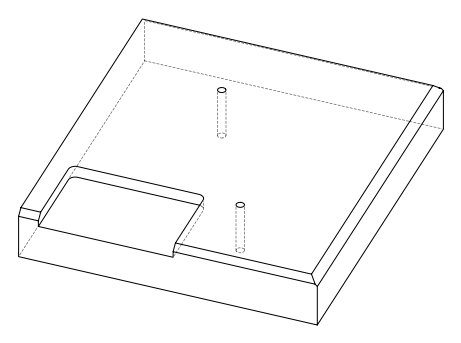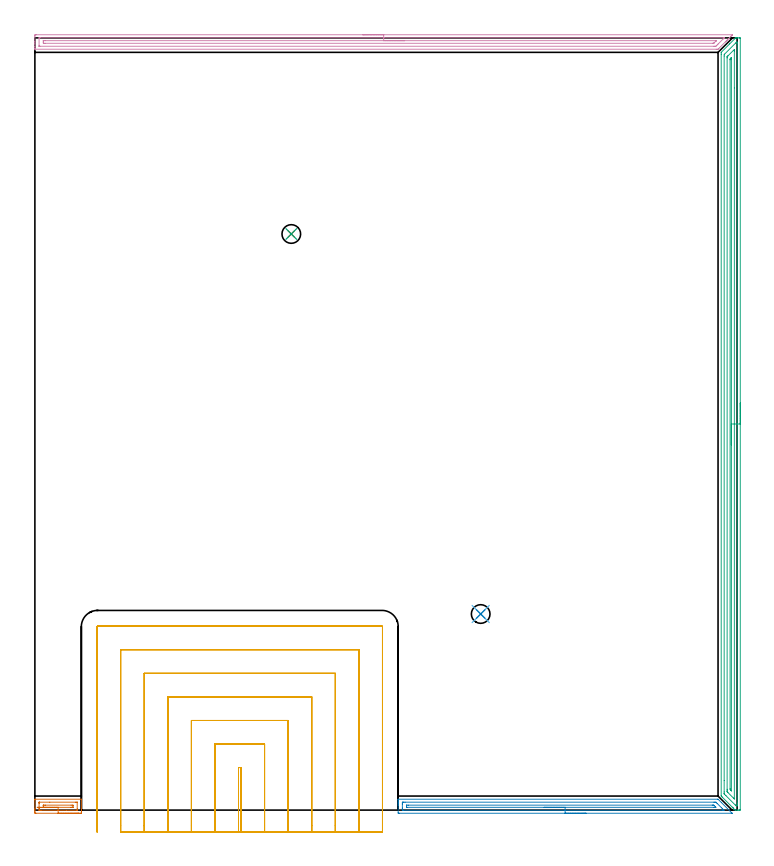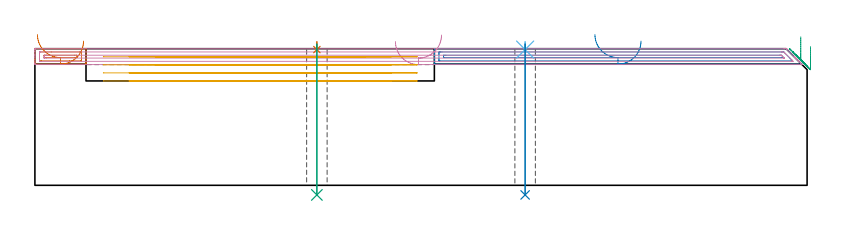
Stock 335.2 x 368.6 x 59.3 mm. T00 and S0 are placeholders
(PLAN: 9 operations, 3 tool changes, 43.2 min)
(1 AREA_MILL | FG_CHAMFER_SURFACE | UGT0205_001 | 0.71 min | 594 mm3)
(2 AREA_MILL_1 | FG_CHAMFER_SURFACE_1 | UGT0205_001 | 3.93 min | 3723 mm3)
(3 AREA_MILL_2 | FG_CHAMFER_SURFACE_2 | UGT0205_001 | 11.81 min | 15112 mm3)
(4 AREA_MILL_3 | FG_CHAMFER_SURFACE_3 | UGT0205_001 | 8.1 min | 7821 mm3)
(5 MILL_SLOT | SLOT_PARTIAL_RECTANGULAR | UGT0201_133 | Follow Part, ap 3.75, ae 75% | 18.03 min | 201221 mm3)
(6 SPOT_DRILL | STEP1HOLE | NXT0321_9005460120000 | 0.03 min | 13 mm3)
(7 SPOT_DRILL_1 | STEP1HOLE_1 | NXT0321_9005460120000 | 0.03 min | 4 mm3)
(8 DRILL_THROUGH_HOLE_INTO_CENTER | STEP1HOLE | UGT0301_205 | 0.26 min | 3667 mm3)
(9 DRILL_THROUGH_HOLE_INTO_CENTER_1 | STEP1HOLE_1 | UGT0301_205 | 0.26 min | 3668 mm3)
(TOOL UGT0205_001 | Chamfer Mill 20 x 3 x 45 deg. | D20 FL50 Z2)
(TOOL UGT0201_133 | Carbide End Mill 15.0 | D15 FL30 Z4)
(TOOL NXT0321_9005460120000 | NC Spot Drill, 142deg, 12mm, Carbide, Uncoated | D12 PA142 FL30 Z2)
(TOOL UGT0301_205 | Twist Drill 8.9 mm | D8.9 PA118 FL78 Z2)
(OP 1 AREA_MILL)
G17 G21 G94 G90
T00 M6
G54
G17 G0 G90 X21.1 Y-1.5 S1061 M3
G43 Z69.3 H0
Z62.6
G94 G1 X21.062 Z61.728 F250.
X20.948 Z60.864
X20.759 Z60.012
X20.497 Z59.18
X20.163 Z58.374
X19.76 Z57.6
X19.292 Z56.864
X18.76 Z56.172
X18.171 Z55.529
X17.528 Z54.94
X16.836 Z54.408
X16.1 Z53.94
X15.326 Z53.537
X14.52 Z53.203
X13.688 Z52.941
X12.836 Z52.752
X11.972 Z52.638
X11.1 Z52.6
X0.49
X0.187 Y-1.496 Z52.601
X0.01 Y-1.491 Z52.604
X0. Y-1.198 Z52.897
Y-0.809 Z53.285
Y-0.327 Z53.767
Y0.45 Z54.549
Y0.544 Z54.642
Y4.898 Z58.996
X0.002 Y5.138 Z59.236
X0.01 Y5.196 Z59.292
X0.048 Y5.2 Z59.3
X22.152
X22.19 Y5.196 Z59.292
X22.2 Y5.135 Z59.233
Y0.45 Z54.549
Y-0.327 Z53.767
Y-0.809 Z53.285
X22.195 Y-1.198 Z52.897
X22.19 Y-1.491 Z52.604
X22.013 Y-1.496 Z52.601
X21.71 Y-1.5 Z52.6
X11.1
Y-0.086 Z54.014
X2.897
X2.258 Y-0.084 Z54.016
X2.009 Y-0.082 Z54.018
X2.006 Y-0.079 Z54.021
X2.002 Y-0.074 Z54.026
X2. Y0.544 Z54.644
Y0.798 Z54.898
Y3.156 Z57.256
Y3.41 Z57.51
X2.003 Y3.665 Z57.765
X2.006 Y3.737 Z57.837
X2.01 Y3.777 Z57.877
X2.021 Y3.779 Z57.879
X2.098 Y3.782 Z57.882
X2.258 Y3.785 Z57.885
X7.121 Y3.786 Z57.886
X19.303
X19.942 Y3.784 Z57.884
X20.191 Y3.782 Z57.882
X20.194 Y3.779 Z57.879
X20.198 Y3.775 Z57.875
X20.2 Y0.544 Z54.644
Y0.29 Z54.39
X20.197 Y0.035 Z54.135
X20.194 Y-0.037 Z54.063
X20.19 Y-0.077 Z54.023
X20.179 Y-0.079 Z54.021
X20.102 Y-0.082 Z54.018
X19.942 Y-0.085 Z54.015
X15.079 Y-0.086 Z54.014
X11.1
Y1.328 Z55.428
X4.911 Y1.329 Z55.429
X4.109 Y1.333 Z55.433
X4.026 Y1.336 Z55.436
X4.006 Y1.415 Z55.515
X4.002 Y1.439 Z55.539
X4. Y2.285 Z56.385
X4.001 Y2.311 Z56.411
X4.006 Y2.337 Z56.437
X4.014 Y2.365 Z56.465
X4.026 Y2.366 Z56.466
X4.823 Y2.371 Z56.471
X4.911
X17.289
X18.091 Y2.367 Z56.467
X18.173 Y2.364 Z56.464
X18.194 Y2.285 Z56.385
X18.198 Y2.261 Z56.361
X18.2 Y1.415 Z55.515
X18.199 Y1.389 Z55.489
X18.194 Y1.363 Z55.463
X18.186 Y1.335 Z55.435
X18.173 Y1.334 Z55.434
X17.377 Y1.329 Z55.429
X17.289 Y1.328 Z55.428
X11.1
X10.228 Z55.467
X9.364 Z55.58
X8.512 Z55.769
X7.68 Z56.032
X6.874 Z56.365
X6.1 Z56.768
X5.364 Z57.237
X4.672 Z57.768
X4.029 Z58.357
X3.44 Z59.001
X2.908 Z59.693
X2.44 Z60.428
X2.037 Z61.202
X1.703 Z62.008
X1.441 Z62.84
X1.252 Z63.692
X1.138 Z64.557
X1.1 Z65.428
G0 Z69.3
M5
M2
(OP 2 AREA_MILL_1)
G17 G21 G94 G90
T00 M6
G54
G17 G0 G90 X263.1 Y-1.5 S1061 M3
G43 Z69.3 H0
Z62.6
G94 G1 X263.062 Z61.728 F250.
X262.948 Z60.864
X262.759 Z60.012
X262.497 Z59.18
X262.163 Z58.374
X261.76 Z57.6
X261.292 Z56.864
X260.76 Z56.172
X260.171 Z55.529
X259.528 Z54.94
X258.836 Z54.409
X258.1 Z53.94
X257.326 Z53.537
X256.52 Z53.203
X255.688 Z52.941
X254.836 Z52.752
X253.972 Z52.638
X253.1 Z52.6
X174.021
X173.713 Y-1.498 Z52.601
X173.41 Y-1.494 Z52.603
X173.4 Y-1.198 Z52.899
Y2.285 Z56.38
Y2.817 Z56.914
Y3.156 Z57.252
Y3.688 Z57.784
Y4.027 Z58.122
Y4.706 Z58.805
Y4.965 Z59.064
X173.403 Y5.084 Z59.176
X173.41 Y5.197 Z59.288
X173.574 Y5.2 Z59.3
X325.924
X326.095 Y5.197 Z59.289
X326.181 Y5.12 Z59.217
X327.708 Y3.592 Z57.692
X332.76 Y-1.46 Z52.638
X332.784 Y-1.495 Z52.603
X332.78 Y-1.499 Z52.599
X332.712 Y-1.5 Z52.6
X332.626
X253.1
Y-0.086 Z54.014
X175.808 Y-0.085 Z54.015
X175.558 Y-0.083 Z54.017
X175.452 Y-0.079 Z54.021
X175.41 Y-0.076 Z54.024
X175.407 Y-0.052 Z54.048
X175.402 Y0.069 Z54.169
X175.4 Y0.544 Z54.644
Y0.941 Z55.041
Y2.683 Z56.783
X175.401 Y3.156 Z57.256
X175.402 Y3.552 Z57.652
X175.408 Y3.686 Z57.786
X175.414 Y3.779 Z57.879
X175.485 Y3.78 Z57.88
X175.808 Y3.784 Z57.884
X176.056 Y3.785 Z57.885
X176.701 Y3.786 Z57.886
X324.137 Y3.785 Z57.885
X324.386 Y3.784 Z57.884
X325.031 Y3.779 Z57.879
X325.067 Y3.771 Z57.871
X325.111 Y3.732 Z57.832
X325.197 Y3.649 Z57.749
X325.366 Y3.483 Z57.583
X325.694 Y3.156 Z57.256
X327.711 Y1.139 Z55.239
X328.306 Y0.544 Z54.644
X328.605 Y0.243 Z54.343
X328.9 Y-0.062 Z54.038
X328.909 Y-0.08 Z54.02
X328.877 Y-0.081 Z54.019
X328.787 Y-0.084 Z54.016
X328.605 Y-0.085 Z54.015
X328.357 Y-0.086 Z54.014
X253.1
Y1.328 Z55.428
X177.595 Y1.329 Z55.429
X177.507 Y1.33 Z55.43
X177.448 Y1.333 Z55.433
X177.41 Y1.336 Z55.436
X177.408 Y1.352 Z55.452
X177.404 Y1.415 Z55.515
X177.402 Y1.603 Z55.703
X177.41 Y2.285 Z56.385
X177.427 Y2.365 Z56.465
X177.51 Y2.369 Z56.469
X177.595 Y2.37 Z56.47
X178.4 Y2.371 Z56.471
X323.332
X323.509 Y2.369 Z56.469
X323.862 Y2.364 Z56.464
X324.031 Y2.358 Z56.458
X324.058 Y2.336 Z56.436
X324.114 Y2.285 Z56.385
X324.137 Y2.264 Z56.364
X324.983 Y1.415 Z55.515
X325.031 Y1.363 Z55.463
X325.04 Y1.335 Z55.435
X324.137 Y1.329 Z55.429
X253.1 Y1.328 Z55.428
X252.228 Z55.467
X251.364 Z55.58
X250.512 Z55.769
X249.68 Z56.032
X248.874 Z56.365
X248.1 Z56.768
X247.364 Z57.237
X246.672 Z57.768
X246.029 Z58.357
X245.44 Z59.001
X244.908 Z59.693
X244.44 Z60.428
X244.037 Z61.202
X243.703 Z62.008
X243.441 Z62.84
X243.252 Z63.692
X243.138 Z64.557
X243.1 Z65.428
G0 Z69.3
M5
M2
(OP 3 AREA_MILL_2)
G17 G21 G94 G90
T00 M6
G54
G17 G0 G90 X336.7 Y194.3 S1061 M3
G43 Z69.3 H0
Z60.2
G94 G1 Y194.262 Z59.328 F250.
Y194.148 Z58.464
Y193.959 Z57.612
Y193.697 Z56.78
Y193.363 Z55.974
Y192.96 Z55.2
Y192.492 Z54.464
Y191.96 Z53.772
Y191.371 Z53.129
Y190.728 Z52.54
Y190.036 Z52.008
Y189.3 Z51.54
Y188.526 Z51.137
Y187.72 Z50.803
Y186.888 Z50.541
Y186.036 Z50.352
Y185.172 Z50.238
Y184.3 Z50.2
Y0.347
X336.697 Y0.177 Z50.203
X336.691 Y0.002 Z50.205
X336.501 Y0. Z50.396
X336.149 Z50.747
X335.613 Z51.283
X335.26 Z51.634
X334.456 Z52.442
X334.414 Z52.485
X334.371 Y0.001 Z52.526
X334.307 Y0.004 Z52.59
X334.275 Y0.028 Z52.623
X334.068 Y0.232 Z52.832
X333.973 Y0.326 Z52.926
X333.483 Y0.815 Z53.413
X333.378 Y0.922 Z53.522
X333.293 Y1.007 Z53.607
X333.187 Y1.111 Z53.709
X333.08 Y1.22 Z53.82
X332.998 Y1.302 Z53.902
X332.89 Y1.408 Z54.006
X328.151 Y6.146 Z58.744
X327.948 Y6.351 Z58.95
X327.806 Y6.493 Z59.093
X327.687 Y6.615 Z59.211
X327.604 Y6.705 Z59.29
X327.6 Y6.881 Z59.3
Y360.825
X327.607 Y361.7 Z59.293
X327.619 Y361.719 Z59.281
X331.64 Y365.741 Z55.258
X334.322 Y368.423 Z52.576
X334.371 Y368.472 Z52.527
X334.492 Y368.59 Z52.405
X334.776 Y368.599 Z52.12
X335.077 Y368.6 Z51.823
X335.443 Z51.456
X336.149 Z50.747
X336.501 Z50.396
X336.691 Y368.598 Z50.205
X336.7 Y368.423 Z50.2
Y184.3
X335.286 Z51.614
Y3.306
X335.285 Y2.412 Z51.615
X335.284 Y2.388 Z51.616
X335.26 Y2.01 Z51.64
X334.771 Z52.129
X334.371 Y2.38 Z52.529
X334.338 Y2.412 Z52.562
X329.869 Y6.881 Z57.031
X329.04 Y7.722 Z57.86
X329.021 Y7.753 Z57.879
X329.017 Y7.775 Z57.883
X329.015 Y7.8 Z57.885
X329.014 Y8.668 Z57.886
Y14.143
X329.015 Y359.957 Z57.885
X329.04 Y360.678 Z57.86
X329.11 Y360.755 Z57.79
X329.176 Y360.825 Z57.724
X334.538 Y366.188 Z52.362
X334.906 Y366.545 Z51.994
X334.955 Y366.59 Z51.945
X335.055 Y366.591 Z51.845
X335.26 Y366.59 Z51.64
X335.284 Y366.188 Z51.616
X335.285 Y366.163 Z51.615
X335.286 Y184.3 Z51.614
X333.872 Z53.028
X333.871 Y5.597 Z53.029
X333.87 Y5.466 Z53.03
X333.867 Y5.363 Z53.033
X333.866 Y5.346 Z53.034
X333.829 Y5.379 Z53.071
X333.752 Y5.452 Z53.148
X333.483 Y5.717 Z53.417
X330.817 Y8.383 Z56.083
X330.535 Y8.668 Z56.365
X330.441 Y8.77 Z56.459
X330.435 Y8.865 Z56.465
X330.432 Y9.056 Z56.468
X330.429 Y9.562 Z56.471
Y9.953
Y359.038
X330.43 Y359.427 Z56.47
X330.433 Y359.554 Z56.467
X330.435 Y359.613 Z56.465
X330.467 Y359.656 Z56.433
X330.731 Y359.932 Z56.169
X330.774 Y359.975 Z56.126
X333.412 Y362.613 Z53.488
X333.449 Y362.647 Z53.451
X333.483 Y362.677 Z53.417
X333.865 Y362.987 Z53.035
X333.868 Y362.613 Z53.032
X333.871 Y362.109 Z53.029
X333.872 Y344.732 Z53.028
Y184.3
X332.457 Z54.443
Y9.305
X332.456 Y9.241 Z54.444
X332.454 Y9.21 Z54.446
X332.452 Y9.208 Z54.448
X332.446 Y9.211 Z54.454
X332.378 Y9.275 Z54.522
X332.089 Y9.562 Z54.811
X331.969 Y9.691 Z54.931
X331.85 Y9.821 Z55.05
X331.843 Y10.318 Z55.057
Y358.144
X331.844 Y358.241 Z55.056
X331.85 Y358.566 Z55.05
X332.001 Y358.741 Z54.899
X332.288 Y359.038 Z54.612
X332.429 Y359.178 Z54.471
X332.444 Y359.189 Z54.456
X332.448 Y359.19 Z54.452
X332.452 Y359.181 Z54.448
X332.455 Y359.038 Z54.445
X332.457 Y358.694 Z54.443
Y358.282
Y184.3
Y183.428 Z54.481
Y182.564 Z54.595
Y181.712 Z54.783
Y180.88 Z55.046
Y180.074 Z55.38
Y179.3 Z55.782
Y178.564 Z56.251
Y177.872 Z56.782
Y177.229 Z57.372
Y176.64 Z58.015
Y176.108 Z58.707
Y175.64 Z59.443
Y175.237 Z60.217
Y174.903 Z61.022
Y174.641 Z61.854
Y174.452 Z62.706
Y174.338 Z63.571
Y174.3 Z64.443
G0 Z69.3
M5
M2
(OP 4 AREA_MILL_3)
G17 G21 G94 G90
T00 M6
G54
G17 G0 G90 X156.5 Y370.1 S1061 M3
G43 Z69.3 H0
Z62.4
G94 G1 X156.538 Z61.528 F250.
X156.652 Z60.664
X156.841 Z59.812
X157.103 Z58.98
X157.437 Z58.174
X157.84 Z57.4
X158.308 Z56.664
X158.84 Z55.972
X159.429 Z55.329
X160.072 Z54.74
X160.764 Z54.209
X161.5 Z53.74
X162.274 Z53.337
X163.08 Z53.003
X163.912 Z52.741
X164.763 Z52.552
X165.628 Z52.438
X166.5 Z52.4
X332.966 Y370.099 Z52.399
X332.983 Y370.094 Z52.404
X332.966 Y370.07 Z52.428
X332.847 Y369.947 Z52.552
X332.37 Y369.47 Z53.029
X332.181 Y369.279 Z53.217
X331.65 Y368.75 Z53.75
X331.305 Y368.403 Z54.093
X330.822 Y367.922 Z54.578
X330.582 Y367.681 Z54.817
X330.429 Y367.526 Z54.969
X330.279 Y367.378 Z55.12
X330.135 Y367.234 Z55.264
X329.99 Y367.088 Z55.407
X329.85 Y366.948 Z55.549
X329.688 Y366.787 Z55.711
X329.552 Y366.65 Z55.846
X326.483 Y363.582 Z58.916
X326.111 Y363.215 Z59.285
X326.1 Y363.207 Z59.293
X325.217 Y363.2 Z59.3
X0.182
X0.01 Y363.203 Z59.289
X0. Y363.355 Z59.137
Y363.512 Z58.988
Y363.743 Z58.757
Y364.459 Z58.036
Y365.693 Z56.804
Y366.212 Z56.283
Y366.829 Z55.667
Y369.458 Z53.039
X0.004 Y369.718 Z52.779
X0.01 Y370.092 Z52.405
X0.244 Y370.096 Z52.402
X0.63 Y370.1 Z52.4
X166.5
Y368.686 Z53.814
X328.623 Y368.685 Z53.815
X328.794 Y368.684 Z53.816
X328.958 Y368.68 Z53.82
X329.11 Y368.672 Z53.828
X329.041 Y368.598 Z53.902
X328.898 Y368.45 Z54.05
X328.794 Y368.343 Z54.157
X328.602 Y368.152 Z54.348
X326.111 Y365.661 Z56.839
X325.785 Y365.335 Z57.165
X325.503 Y365.055 Z57.445
X325.217 Y364.773 Z57.727
X325.052 Y364.62 Z57.88
X324.323 Y364.615 Z57.885
X324.164
X2.418
X2.258 Y364.616 Z57.884
X2.059 Y364.62 Z57.88
X2.016 Y364.621 Z57.879
X2.01 Y364.647 Z57.853
X2.006 Y364.681 Z57.819
X2.001 Y364.867 Z57.633
Y368.374 Z54.126
X2.004 Y368.511 Z53.989
X2.009 Y368.62 Z53.88
X2.014 Y368.679 Z53.821
X2.577 Y368.685 Z53.815
X166.5 Y368.686 Z53.814
Y367.272 Z55.228
X325.03 Y367.271 Z55.229
X325.101 Y367.27 Z55.23
X325.217 Y367.267 Z55.233
X325.246 Y367.265 Z55.235
X325.233 Y367.242 Z55.258
X325.217 Y367.218 Z55.282
X325.152 Y367.152 Z55.348
X325.089 Y367.088 Z55.412
X324.323 Y366.322 Z56.178
X324.267 Y366.266 Z56.234
X324.211 Y366.212 Z56.288
X324.051 Y366.062 Z56.438
X324.022 Y366.035 Z56.465
X323.927 Y366.032 Z56.468
X323.802 Y366.03 Z56.47
X323.615 Y366.029 Z56.471
X323.428 Y366.028 Z56.472
X5.101 Y366.029 Z56.471
X4.392 Y366.03 Z56.47
X4.206 Y366.032 Z56.468
X4.029 Y366.035 Z56.465
X4.01 Y366.212 Z56.288
X4.004 Y366.41 Z56.09
X4.001 Y367.088 Z55.412
X4.003 Y367.189 Z55.311
X4.006 Y367.239 Z55.261
X4.009 Y367.26 Z55.24
X4.025 Y367.266 Z55.234
X4.206 Y367.268 Z55.232
X4.914 Y367.271 Z55.229
X166.5 Y367.272 Z55.228
X167.372 Z55.267
X168.236 Z55.38
X169.088 Z55.569
X169.92 Z55.832
X170.726 Z56.165
X171.5 Z56.568
X172.236 Z57.037
X172.928 Z57.568
X173.571 Z58.157
X174.16 Z58.801
X174.691 Z59.493
X175.16 Z60.228
X175.563 Z61.002
X175.897 Z61.808
X176.159 Z62.64
X176.348 Z63.492
X176.462 Z64.357
X176.5 Z65.228
G0 Z69.3
M5
M2
(OP 5 MILL_SLOT)
G17 G21 G94 G90
T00 M6
G54
G17 G0 G90 X98.4 Y-10.5 S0 M3
G43 Z69.3 H0
Z55.8
G94 G1 Y-7.5 F250.
Y20.3 F500.
X97.2
Y-7.5
Y-10.5 F250.
X109.65
Y-7.5
Y31.55 F500.
X85.95
Y-7.5
Y-10.5 F250.
X120.9
Y-7.5
Y42.8 F500.
X74.7
Y-7.5
Y-10.5 F250.
X132.15
Y-7.5
Y54.05 F500.
X63.45
Y-7.5
Y-10.5 F250.
X143.4
Y-7.5
Y65.3 F500.
X52.2
Y-7.5
Y-10.5 F250.
X154.65
Y-7.5
Y76.55 F500.
X40.95
Y-7.5
Y-10.5 F250.
X165.9
Y-7.5
Y87.6 F500.
G3 X165.7 Y87.8 R0.2
G1 X29.9
G3 X29.7 Y87.6 R0.2
G1 Y-7.5
Y-10.5 F250.
G0 X98.4 Z52.3
G1 Y-7.5
Y20.3 F500.
X97.2
Y-7.5
Y-10.5 F250.
X109.65
Y-7.5
Y31.55 F500.
X85.95
Y-7.5
Y-10.5 F250.
X120.9
Y-7.5
Y42.8 F500.
X74.7
Y-7.5
Y-10.5 F250.
X132.15
Y-7.5
Y54.05 F500.
X63.45
Y-7.5
Y-10.5 F250.
X143.4
Y-7.5
Y65.3 F500.
X52.2
Y-7.5
Y-10.5 F250.
X154.65
Y-7.5
Y76.55 F500.
X40.95
Y-7.5
Y-10.5 F250.
X165.9
Y-7.5
Y87.6 F500.
G3 X165.7 Y87.8 R0.2
G1 X29.9
G3 X29.7 Y87.6 R0.2
G1 Y-7.5
Y-10.5 F250.
G0 X98.4 Z48.8
G1 Y-7.5
Y20.3 F500.
X97.2
Y-7.5
Y-10.5 F250.
X109.65
Y-7.5
Y31.55 F500.
X85.95
Y-7.5
Y-10.5 F250.
X120.9
Y-7.5
Y42.8 F500.
X74.7
Y-7.5
Y-10.5 F250.
X132.15
Y-7.5
Y54.05 F500.
X63.45
Y-7.5
Y-10.5 F250.
X143.4
Y-7.5
Y65.3 F500.
X52.2
Y-7.5
Y-10.5 F250.
X154.65
Y-7.5
Y76.55 F500.
X40.95
Y-7.5
Y-10.5 F250.
X165.9
Y-7.5
Y87.6 F500.
G3 X165.7 Y87.8 R0.2
G1 X29.9
G3 X29.7 Y87.6 R0.2
G1 Y-7.5
Y-10.5 F250.
G0 X98.4 Z45.3
G1 Y-7.5
Y20.3 F500.
X97.2
Y-7.5
Y-10.5 F250.
X109.65
Y-7.5
Y31.55 F500.
X85.95
Y-7.5
Y-10.5 F250.
X120.9
Y-7.5
Y42.8 F500.
X74.7
Y-7.5
Y-10.5 F250.
X132.15
Y-7.5
Y54.05 F500.
X63.45
Y-7.5
Y-10.5 F250.
X143.4
Y-7.5
Y65.3 F500.
X52.2
Y-7.5
Y-10.5 F250.
X154.65
Y-7.5
Y76.55 F500.
X40.95
Y-7.5
Y-10.5 F250.
X165.9
Y-7.5
Y87.6 F500.
G3 X165.7 Y87.8 R0.2
G1 X29.9
G3 X29.7 Y87.6 R0.2
G1 Y-7.5
Y-10.5 F250.
G0 Z69.3
M5
M2
(OP 6 SPOT_DRILL)
G17 G21 G94 G90
T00 M6
G54
G17 G0 G90 X212.8 Y93.6 S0 M3
G43 Z69.3 H0
G94 G81 G98 Z58.917 F250. R62.3
G80
M5
M2
(OP 7 SPOT_DRILL_1)
G17 G21 G94 G90
T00 M6
G54
G17 G0 G90 X122.4 Y275. S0 M3
G43 Z69.3 H0
G94 G81 G98 Z58.917 F250. R62.3
G80
M5
M2
(OP 8 DRILL_THROUGH_HOLE_INTO_CENTER)
G17 G21 G94 G90
T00 M6
G54
G17 G0 G90 X212.8 Y93.6 S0 M3
G43 Z69.3 H0
G94 G73 G98 Z-4.174 F250. Q7.934 R61.3
G80
M5
M2
(OP 9 DRILL_THROUGH_HOLE_INTO_CENTER_1)
G17 G21 G94 G90
T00 M6
G54
G17 G0 G90 X122.4 Y275. S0 M3
G43 Z69.3 H0
G94 G73 G98 Z-4.174 F250. Q7.934 R61.3
G80
M5
M2
